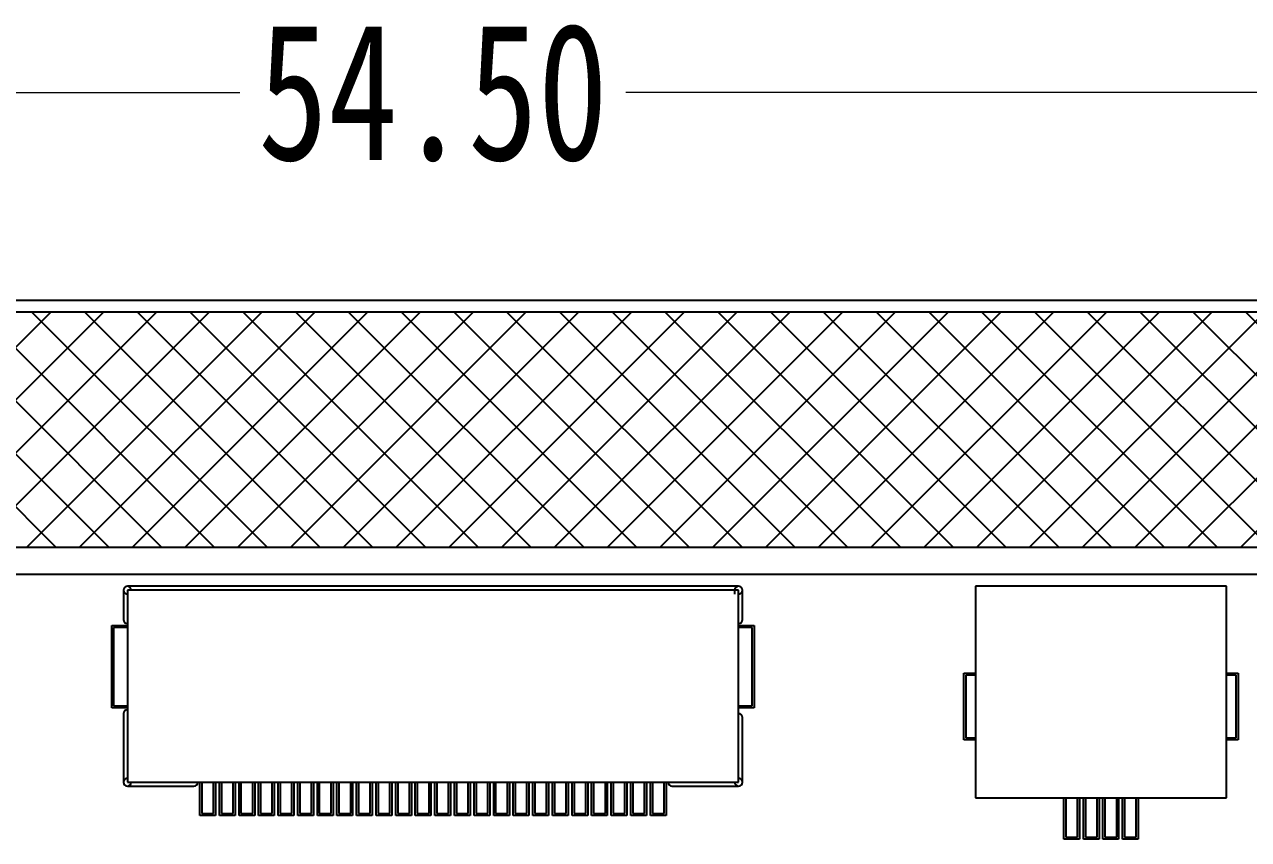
# Model space of a CAD drawing. Header units: millimetres. Extents: x 884 to 1160, y 193 to 343.
# Drawn here: x 1094.43 to 1125.67, y 297.83 to 318.63 of the extents above; entities that cross this region are included whole.
import ezdxf

# ---------------------------------------------------------------- set-up
doc = ezdxf.new("R2010")
doc.units = ezdxf.units.MM
doc.layers.add('', color=7, linetype='Continuous')
doc.layers.add('dim', color=4, linetype='Continuous')
doc.layers.add('图层0000', color=7, linetype='Continuous', lineweight=25)
doc.styles.add('STYLE1', font='', dxfattribs={"width": 0.9})
doc.styles.add('宋体', font='', dxfattribs={"width": 0.75})
doc.styles.get('STYLE1').set_extended_font_data('KaiTi_GB2312')
doc.styles.get('宋体').set_extended_font_data('SimSun')
doc.dimstyles.new('STANDARD$0', dxfattribs={"dimtxt": 1.5, "dimasz": 1.5, "dimexe": 0.25, "dimexo": 0.5, "dimgap": 0.4, "dimtad": 1, "dimzin": 9, "dimdsep": 46, "dimtxsty": 'STYLE1', "dimcen": 1.5, "dimclrd": 256, "dimclre": 256, "dimclrt": 256, "dimadec": 0, "dimazin": 0, "dimtfac": 1, "dimtmove": 0, "dimatfit": 3, "dimfxl": 0, "dimtolj": 1, "dimtzin": 0, "dimlwd": 5, "dimlwe": 5, "dimarcsym": 0})

# ---------------------------------------------------------------- blocks, each defined once
blk = doc.blocks.new('*D20')
at = {"layer": 'Defpoints', "color": 0}
for p in [(1132.108, 316.898), (1077.608, 304.596), (1132.108, 304.596)]:
    blk.add_point(p, dxfattribs=at)
at = {"layer": 'dim', "color": 3, "lineweight": -2}
for p, q in [((1077.608, 304.736), (1077.608, 317.038)), ((1132.108, 304.736), (1132.108, 317.038))]:
    blk.add_line(p, q, dxfattribs=at)
at = {"layer": 'dim', "color": 3, "lineweight": 18}
for p, q in [((1079.008, 316.898), (1099.933, 316.898)), ((1130.708, 316.898), (1109.783, 316.898))]:
    blk.add_line(p, q, dxfattribs=at)
at = {"layer": 'dim', "color": 3}
for points in [[(1079.008, 317.132), (1079.008, 316.665), (1077.608, 316.898)], [(1130.708, 316.665), (1130.708, 317.132), (1132.108, 316.898)]]:
    blk.add_solid(points, dxfattribs=at)
at = {"layer": 'dim', "color": 3, "insert": (1104.858, 316.898), "char_height": 1.96, "attachment_point": 5, "style": '宋体'}
blk.add_mtext('{\\H1.785714x;54.50}', dxfattribs=at)

msp = doc.modelspace()

# ---------------------------------------------------------------- hatches: boundary and pattern name
at = {"layer": ''}
h = msp.add_hatch(dxfattribs=at)
h.set_pattern_fill('ANSI37', color=2, scale=0.3)
h.set_pattern_definition([(45, (1074.6578, 219.4562), (-0.673519, 0.673519), []), (135, (1074.6578, 219.4562), (-0.673519, -0.673519), [])])
edge = h.paths.add_edge_path()
edge.add_arc((1076.858, 221.656), 2.2, 180, 270)
edge.add_line((1076.858, 219.456), (1132.858, 219.456))
edge.add_arc((1132.858, 221.656), 2.2, 270, 360)
edge.add_line((1135.058, 221.656), (1135.058, 309.096))
edge.add_arc((1132.858, 309.096), 2.2, 0, 90)
edge.add_line((1132.858, 311.296), (1076.858, 311.296))
edge.add_arc((1076.858, 309.096), 2.2, 90, 180)
edge.add_line((1074.658, 309.096), (1074.658, 221.656))
h.paths.add_polyline_path([(1076.908, 220.946), (1132.808, 220.946), (1132.808, 305.296), (1076.908, 305.296)], flags=16)

# ---------------------------------------------------------------- linework, layer by layer
at = {"layer": '图层0000', "color": 7, "linetype": 'Continuous', "lineweight": 25}
for p, q in [((1076.858, 311.596), (1132.858, 311.596)), ((1132.858, 311.296), (1076.858, 311.296)), ((1076.908, 305.296), (1132.808, 305.296)), ((1131.608, 304.596), (1078.108, 304.596)), ((1112.658, 304.296), (1097.058, 304.296)), ((1125.108, 304.296), (1118.708, 304.296)), ((1118.708, 304.296), (1118.708, 298.896)), ((1125.108, 298.896), (1125.108, 304.296)), ((1096.958, 304.196), (1096.958, 303.446)), ((1112.658, 304.196), (1097.058, 304.196)), ((1097.058, 304.196), (1097.058, 299.296)), ((1112.558, 304.196), (1112.558, 304.096)), ((1112.658, 299.296), (1112.658, 304.196)), ((1112.758, 303.446), (1112.758, 304.196)), ((1096.658, 303.296), (1097.058, 303.296)), ((1096.658, 301.196), (1096.658, 303.296)), ((1097.058, 303.246), (1096.708, 303.246)), ((1096.708, 303.246), (1096.708, 301.246)), ((1112.658, 303.296), (1113.058, 303.296)), ((1113.008, 303.246), (1112.658, 303.246)), ((1113.008, 301.246), (1113.008, 303.246)), ((1113.058, 303.296), (1113.058, 301.196)), ((1118.408, 302.076), (1118.708, 302.076)), ((1118.408, 300.376), (1118.408, 302.076)), ((1118.708, 302.026), (1118.458, 302.026)), ((1118.458, 302.026), (1118.458, 300.426)), ((1125.108, 302.076), (1125.408, 302.076)), ((1125.358, 302.026), (1125.108, 302.026)), ((1125.358, 300.426), (1125.358, 302.026)), ((1125.408, 302.076), (1125.408, 300.376)), ((1097.058, 301.196), (1096.658, 301.196)), ((1096.708, 301.246), (1097.058, 301.246)), ((1112.658, 301.246), (1113.008, 301.246)), ((1113.058, 301.196), (1112.658, 301.196)), ((1096.958, 301.046), (1096.958, 299.296)), ((1112.758, 299.296), (1112.758, 300.946)), ((1118.708, 300.376), (1118.408, 300.376)), ((1118.458, 300.426), (1118.708, 300.426)), ((1125.108, 300.426), (1125.358, 300.426)), ((1125.408, 300.376), (1125.108, 300.376)), ((1097.058, 299.296), (1112.658, 299.296)), ((1098.908, 298.446), (1098.908, 299.296)), ((1098.958, 299.296), (1098.958, 298.496)), ((1099.258, 298.496), (1099.258, 299.296)), ((1099.308, 299.296), (1099.308, 298.446)), ((1099.408, 298.446), (1099.408, 299.296)), ((1099.458, 299.296), (1099.458, 298.496)), ((1099.758, 298.496), (1099.758, 299.296)), ((1099.808, 299.296), (1099.808, 298.446)), ((1099.908, 298.446), (1099.908, 299.296)), ((1099.958, 299.296), (1099.958, 298.496)), ((1100.258, 298.496), (1100.258, 299.296)), ((1100.308, 299.296), (1100.308, 298.446)), ((1100.408, 298.446), (1100.408, 299.296)), ((1100.458, 299.296), (1100.458, 298.496)), ((1100.758, 298.496), (1100.758, 299.296)), ((1100.808, 299.296), (1100.808, 298.446)), ((1100.908, 298.446), (1100.908, 299.296)), ((1100.958, 299.296), (1100.958, 298.496)), ((1101.258, 298.496), (1101.258, 299.296)), ((1101.308, 299.296), (1101.308, 298.446)), ((1101.408, 298.446), (1101.408, 299.296)), ((1101.458, 299.296), (1101.458, 298.496)), ((1101.758, 298.496), (1101.758, 299.296)), ((1101.808, 299.296), (1101.808, 298.446)), ((1101.908, 298.446), (1101.908, 299.296)), ((1101.958, 299.296), (1101.958, 298.496)), ((1102.258, 298.496), (1102.258, 299.296)), ((1102.308, 299.296), (1102.308, 298.446)), ((1102.408, 298.446), (1102.408, 299.296)), ((1102.458, 299.296), (1102.458, 298.496)), ((1102.758, 298.496), (1102.758, 299.296)), ((1102.808, 299.296), (1102.808, 298.446)), ((1102.908, 298.446), (1102.908, 299.296)), ((1102.958, 299.296), (1102.958, 298.496)), ((1103.258, 298.496), (1103.258, 299.296)), ((1103.308, 299.296), (1103.308, 298.446)), ((1103.408, 298.446), (1103.408, 299.296)), ((1103.458, 299.296), (1103.458, 298.496)), ((1103.758, 298.496), (1103.758, 299.296)), ((1103.808, 299.296), (1103.808, 298.446)), ((1103.908, 298.446), (1103.908, 299.296)), ((1103.958, 299.296), (1103.958, 298.496)), ((1104.258, 298.496), (1104.258, 299.296)), ((1104.308, 299.296), (1104.308, 298.446)), ((1104.408, 298.446), (1104.408, 299.296)), ((1104.458, 299.296), (1104.458, 298.496)), ((1104.758, 298.496), (1104.758, 299.296)), ((1104.808, 299.296), (1104.808, 298.446)), ((1104.908, 298.446), (1104.908, 299.296)), ((1104.958, 299.296), (1104.958, 298.496)), ((1105.258, 298.496), (1105.258, 299.296)), ((1105.308, 299.296), (1105.308, 298.446)), ((1105.408, 298.446), (1105.408, 299.296)), ((1105.458, 299.296), (1105.458, 298.496)), ((1105.758, 298.496), (1105.758, 299.296)), ((1105.808, 299.296), (1105.808, 298.446)), ((1105.908, 298.446), (1105.908, 299.296)), ((1105.958, 299.296), (1105.958, 298.496)), ((1106.258, 298.496), (1106.258, 299.296)), ((1106.308, 299.296), (1106.308, 298.446)), ((1106.408, 298.446), (1106.408, 299.296)), ((1106.458, 299.296), (1106.458, 298.496)), ((1106.758, 298.496), (1106.758, 299.296)), ((1106.808, 299.296), (1106.808, 298.446)), ((1106.908, 298.446), (1106.908, 299.296)), ((1106.958, 299.296), (1106.958, 298.496)), ((1107.258, 298.496), (1107.258, 299.296)), ((1107.308, 299.296), (1107.308, 298.446)), ((1107.408, 298.446), (1107.408, 299.296)), ((1107.458, 299.296), (1107.458, 298.496)), ((1107.758, 298.496), (1107.758, 299.296)), ((1107.808, 299.296), (1107.808, 298.446)), ((1107.908, 298.446), (1107.908, 299.296)), ((1107.958, 299.296), (1107.958, 298.496)), ((1108.258, 298.496), (1108.258, 299.296)), ((1108.308, 299.296), (1108.308, 298.446)), ((1108.408, 298.446), (1108.408, 299.296)), ((1108.458, 299.296), (1108.458, 298.496)), ((1108.758, 298.496), (1108.758, 299.296)), ((1108.808, 299.296), (1108.808, 298.446)), ((1108.908, 298.446), (1108.908, 299.296)), ((1108.958, 299.296), (1108.958, 298.496)), ((1109.258, 298.496), (1109.258, 299.296)), ((1109.308, 299.296), (1109.308, 298.446)), ((1109.408, 298.446), (1109.408, 299.296)), ((1109.458, 299.296), (1109.458, 298.496)), ((1109.758, 298.496), (1109.758, 299.296)), ((1109.808, 299.296), (1109.808, 298.446)), ((1109.908, 298.446), (1109.908, 299.296)), ((1109.958, 299.296), (1109.958, 298.496)), ((1110.258, 298.496), (1110.258, 299.296)), ((1110.308, 299.296), (1110.308, 298.446)), ((1110.408, 298.446), (1110.408, 299.296)), ((1110.458, 299.296), (1110.458, 298.496)), ((1110.758, 298.496), (1110.758, 299.296)), ((1110.808, 299.296), (1110.808, 298.446)), ((1097.058, 299.196), (1098.758, 299.196)), ((1110.958, 299.196), (1112.658, 299.196)), ((1118.708, 298.896), (1125.108, 298.896)), ((1120.958, 297.846), (1120.958, 298.896)), ((1121.008, 298.896), (1121.008, 297.896)), ((1121.308, 297.896), (1121.308, 298.896)), ((1121.358, 298.896), (1121.358, 297.846)), ((1121.458, 297.846), (1121.458, 298.896)), ((1121.508, 298.896), (1121.508, 297.896)), ((1121.808, 297.896), (1121.808, 298.896)), ((1121.858, 298.896), (1121.858, 297.846)), ((1121.958, 297.846), (1121.958, 298.896)), ((1122.008, 298.896), (1122.008, 297.896)), ((1122.308, 297.896), (1122.308, 298.896)), ((1122.358, 298.896), (1122.358, 297.846)), ((1122.458, 297.846), (1122.458, 298.896)), ((1122.508, 298.896), (1122.508, 297.896)), ((1122.808, 297.896), (1122.808, 298.896)), ((1122.858, 298.896), (1122.858, 297.846)), ((1099.308, 298.446), (1098.908, 298.446)), ((1098.958, 298.496), (1099.258, 298.496)), ((1099.808, 298.446), (1099.408, 298.446)), ((1099.458, 298.496), (1099.758, 298.496)), ((1100.308, 298.446), (1099.908, 298.446)), ((1099.958, 298.496), (1100.258, 298.496)), ((1100.808, 298.446), (1100.408, 298.446)), ((1100.458, 298.496), (1100.758, 298.496)), ((1101.308, 298.446), (1100.908, 298.446)), ((1100.958, 298.496), (1101.258, 298.496)), ((1101.808, 298.446), (1101.408, 298.446)), ((1101.458, 298.496), (1101.758, 298.496)), ((1102.308, 298.446), (1101.908, 298.446)), ((1101.958, 298.496), (1102.258, 298.496)), ((1102.808, 298.446), (1102.408, 298.446)), ((1102.458, 298.496), (1102.758, 298.496)), ((1103.308, 298.446), (1102.908, 298.446)), ((1102.958, 298.496), (1103.258, 298.496)), ((1103.808, 298.446), (1103.408, 298.446)), ((1103.458, 298.496), (1103.758, 298.496)), ((1104.308, 298.446), (1103.908, 298.446)), ((1103.958, 298.496), (1104.258, 298.496)), ((1104.808, 298.446), (1104.408, 298.446)), ((1104.458, 298.496), (1104.758, 298.496)), ((1105.308, 298.446), (1104.908, 298.446)), ((1104.958, 298.496), (1105.258, 298.496)), ((1105.808, 298.446), (1105.408, 298.446)), ((1105.458, 298.496), (1105.758, 298.496)), ((1106.308, 298.446), (1105.908, 298.446)), ((1105.958, 298.496), (1106.258, 298.496)), ((1106.808, 298.446), (1106.408, 298.446)), ((1106.458, 298.496), (1106.758, 298.496)), ((1107.308, 298.446), (1106.908, 298.446)), ((1106.958, 298.496), (1107.258, 298.496)), ((1107.808, 298.446), (1107.408, 298.446)), ((1107.458, 298.496), (1107.758, 298.496)), ((1108.308, 298.446), (1107.908, 298.446)), ((1107.958, 298.496), (1108.258, 298.496)), ((1108.808, 298.446), (1108.408, 298.446)), ((1108.458, 298.496), (1108.758, 298.496)), ((1109.308, 298.446), (1108.908, 298.446)), ((1108.958, 298.496), (1109.258, 298.496)), ((1109.808, 298.446), (1109.408, 298.446)), ((1109.458, 298.496), (1109.758, 298.496)), ((1110.308, 298.446), (1109.908, 298.446)), ((1109.958, 298.496), (1110.258, 298.496)), ((1110.808, 298.446), (1110.408, 298.446)), ((1110.458, 298.496), (1110.758, 298.496)), ((1121.358, 297.846), (1120.958, 297.846)), ((1121.008, 297.896), (1121.308, 297.896)), ((1121.858, 297.846), (1121.458, 297.846)), ((1121.508, 297.896), (1121.808, 297.896)), ((1122.358, 297.846), (1121.958, 297.846)), ((1122.008, 297.896), (1122.308, 297.896)), ((1122.858, 297.846), (1122.458, 297.846)), ((1122.508, 297.896), (1122.808, 297.896))]:
    msp.add_line(p, q, dxfattribs=at)
for centre, start, end in [((1097.058, 304.196), 0, 180), ((1097.058, 304.196), 90, 270), ((1112.658, 304.196), 0, 180), ((1112.658, 304.196), 270, 90), ((1097.058, 303.446), 180, 270), ((1112.658, 303.446), 270, 0), ((1097.058, 301.046), 90, 180), ((1112.658, 300.946), 0, 90), ((1097.058, 299.296), 90, 270), ((1097.058, 299.296), 180, 0), ((1098.758, 299.296), 270, 0), ((1110.958, 299.296), 180, 270), ((1112.658, 299.296), 180, 0), ((1112.658, 299.296), 270, 90)]:
    msp.add_arc(centre, 0.1, start, end, dxfattribs=at)

# ---------------------------------------------------------------- dimensions: what is measured, and where the dimension line sits
at = {"layer": 'dim', "color": 3}
dim = msp.add_linear_dim(base=(1132.108, 316.898), p1=(1077.608, 304.596), p2=(1132.108, 304.596), text='{\\H1.785714x;<>}', dimstyle='STANDARD$0', override={"dimscale": 0.7, "dimtxt": 2.8, "dimasz": 2, "dimexe": 0.2, "dimexo": 0.2, "dimgap": 0.625, "dimtad": 0, "dimzin": 1, "dimtxsty": '宋体', "dimcen": 0, "dimclrd": 3, "dimclre": 3, "dimclrt": 3, "dimtofl": 0, "dimatfit": 0, "dimtolj": 0, "dimtzin": 8, "dimlwd": 18, "dimlwe": 65534}, dxfattribs=at)
dim.commit()
dim.dimension.update_dxf_attribs({"geometry": '*D20', "text_midpoint": (1104.858, 316.898)})

doc.saveas('drawing.dxf')
